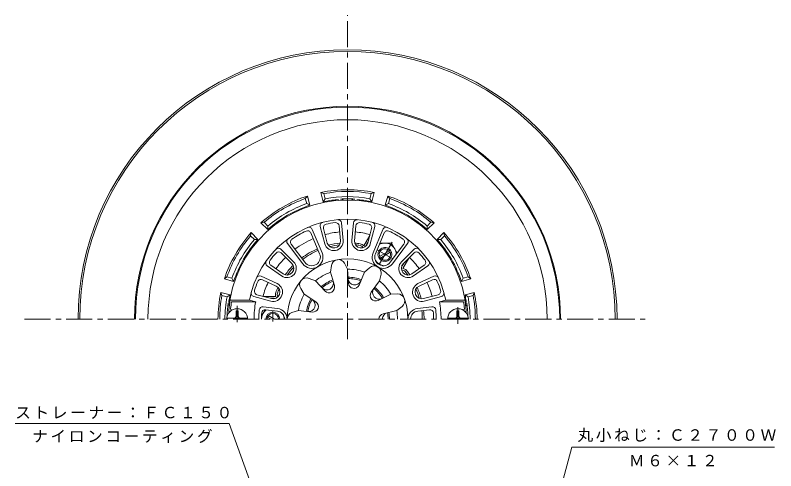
# Model space of a CAD drawing. Units: millimetres, scale not verified. Extents: x -291 to 238, y -346 to 401.
# Drawn here: x -222.2 to 215.2, y 138.6 to 400.8 of the extents above; entities that cross this region are included whole.
import ezdxf

# ---------------------------------------------------------------- set-up
doc = ezdxf.new("R2010")
doc.units = ezdxf.units.MM
doc.header["$LTSCALE"] = 3
doc.linetypes.add('CHAIN1', pattern=[8, 5, -1, 1, -1])
for name, color, linetype, lineweight in [('0-0', 3, 'Continuous', 9), ('0-1', 2, 'Continuous', 9), ('0-2', 6, 'Continuous', 5), ('0-5', 7, 'Continuous', 9), ('0-A', 2, 'Continuous', 9)]:
    doc.layers.add(name, color=color, linetype=linetype, lineweight=lineweight)
doc.styles.add('ＭＳ ゴシック', font='')
doc.styles.get('ＭＳ ゴシック').set_extended_font_data('MS Gothic')

msp = doc.modelspace()

# ---------------------------------------------------------------- linework, layer by layer
at = {"layer": '0-0', "linetype": 'CHAIN1'}
for p, q in [((-31.073, 214.377), (-31.073, 400.801)), ((-216.843, 225.891), (142.436, 225.891))]:
    msp.add_line(p, q, dxfattribs=at)
at = {"layer": '0-0'}
for radius in [155, 154]:
    msp.add_arc((-31.073, 225.891), radius, 0, 180, dxfattribs=at)
at = {"layer": '0-1'}
for p, q in [((-43.951, 295.205), (-44.73, 298.111)), ((-18.194, 295.205), (-17.415, 298.111)), ((-15.682, 298.784), (-17.415, 298.111)), ((-17.108, 293.463), (-15.682, 298.784)), ((-54.191, 296.714), (-55.355, 295.264)), ((-54.576, 292.358), (-55.355, 295.264)), ((-52.765, 291.393), (-54.191, 296.714)), ((-43.951, 295.205), (-45.037, 293.463)), ((-18.194, 295.205), (-17.108, 293.463)), ((-7.569, 292.358), (-6.79, 295.264)), ((-54.576, 292.358), (-52.765, 291.393)), ((-7.569, 292.358), (-9.38, 291.393)), ((-76.883, 279.479), (-79.01, 281.607)), ((14.737, 279.479), (16.865, 281.607)), ((14.807, 277.428), (18.702, 281.323)), ((18.702, 281.323), (16.865, 281.607)), ((-86.505, 275.666), (-86.788, 273.829)), ((-82.609, 271.771), (-86.505, 275.666)), ((-76.883, 279.479), (-76.953, 277.428)), ((14.737, 279.479), (14.807, 277.428)), ((-84.661, 271.701), (-86.788, 273.829)), ((-84.661, 271.701), (-82.609, 271.771)), ((-18.279, 274.051), (-21.761, 268.02)), ((22.516, 271.701), (20.464, 271.771)), ((22.516, 271.701), (24.643, 273.829)), ((-19.263, 270.347), (-19.965, 269.131)), ((4.238, 261.051), (0.756, 255.02)), ((1.522, 258.347), (0.82, 257.13)), ((-97.539, 249.395), (-100.446, 250.174)), ((-97.539, 249.395), (-96.574, 247.583)), ((35.394, 249.395), (34.429, 247.583)), ((35.394, 249.395), (38.3, 250.174)), ((39.75, 249.009), (38.3, 250.174)), ((34.429, 247.583), (39.75, 249.009)), ((-100.386, 238.77), (-103.293, 239.549)), ((-100.386, 238.77), (-98.645, 239.856)), ((-79.177, 238.891), (-72.213, 238.891)), ((-75.477, 237.891), (-74.073, 237.891)), ((38.241, 238.77), (36.499, 239.856)), ((38.241, 238.77), (41.147, 239.549))]:
    msp.add_line(p, q, dxfattribs=at)
at = {"layer": '0-1', "linetype": 'CHAIN1'}
for p, q in [((-12.955, 257.272), (-5.476, 270.225)), ((-14.098, 265.743), (-5.047, 260.517)), ((-74.073, 224.552), (-74.073, 230.81))]:
    msp.add_line(p, q, dxfattribs=at)
at = {"layer": '0-1'}
for points in [[(-45.037, 293.463), (-46.463, 298.784), (-44.73, 298.111)], [(-9.38, 291.393), (-7.955, 296.714), (-6.79, 295.264)], [(-76.953, 277.428), (-80.848, 281.323), (-79.01, 281.607)], [(20.464, 271.771), (24.359, 275.666), (24.643, 273.829)], [(-96.574, 247.583), (-101.895, 249.009), (-100.446, 250.174)], [(-98.645, 239.856), (-103.966, 241.282), (-103.293, 239.549)], [(36.499, 239.856), (41.82, 241.282), (41.147, 239.549)]]:
    msp.add_lwpolyline(points, dxfattribs=at)
for centre, radius, start, end in [((-31.073, 225.891), 122.5, 0, 180), ((-31.073, 225.891), 122, 0, 180), ((-31.073, 225.891), 114.768, 0, 180), ((-31.073, 225.891), 74.5, 78.07777, 101.92224), ((-31.073, 225.891), 73.5, 79.29149, 100.70854), ((-31.073, 225.891), 74.5, 108.07777, 131.92224), ((-31.073, 225.891), 73.5, 109.29149, 130.70854), ((-31.073, 225.891), 69, 95.13783, 101.67665), ((-31.073, 225.891), 70.5, 79.47449, 100.52557), ((-37.073, 292.622), 2, 53.16412, 95.13788), ((-31.073, 225.891), 69.255, 86.59029, 93.40971), ((-35.073, 293.027), 2, 41.24361, 93.40997), ((-27.073, 293.027), 2, 86.59003, 138.75639), ((-25.073, 292.622), 2, 84.86212, 126.83588), ((-31.073, 225.891), 69, 78.32338, 84.86217), ((-31.073, 225.891), 74.5, 48.07777, 71.92224), ((-31.073, 225.891), 73.5, 49.29149, 70.70854), ((-31.073, 225.891), 69, 108.32338, 131.67665), ((-31.073, 225.891), 70.5, 109.47449, 130.52557), ((-31.073, 225.891), 69, 48.32338, 71.67665), ((-31.073, 225.891), 70.5, 49.47449, 70.52557), ((-31.073, 225.891), 74.5, 138.07777, 161.92224), ((-31.073, 225.891), 50.352, 95.12259, 104.8775), ((-31.073, 225.891), 50.352, 75.12257, 84.87749), ((-31.073, 225.891), 74.5, 18.07777, 41.92224), ((-31.073, 225.891), 73.5, 139.29149, 160.70854), ((-31.073, 225.891), 70.5, 139.47449, 160.52557), ((-31.073, 225.891), 69, 138.32338, 161.67665), ((-31.073, 225.891), 50.352, 113.07092, 126.92917), ((-31.073, 225.891), 69, 18.32338, 41.67665), ((-31.073, 225.891), 70.5, 19.47449, 40.52557), ((-31.073, 225.891), 73.5, 19.29149, 40.70854), ((-31.073, 225.891), 44, 95.42149, 104.57852), ((-31.073, 225.891), 43, 96.15192, 103.84811), ((-31.073, 225.891), 44, 80.39328, 84.5786), ((-31.073, 225.891), 43, 80.39328, 83.84818), ((-24.23, 266.316), 2, 17.15935, 80.39337), ((-24.23, 266.316), 3, 34.59673, 80.39351), ((-9.573, 263.13), 12, 149.99994, 157.34859), ((-31.073, 225.891), 44, 113.07092, 126.9292), ((-31.073, 225.891), 43, 113.07092, 126.92921), ((-31.073, 225.891), 50.352, 135.12256, 144.87749), ((-31.073, 225.891), 50.352, 35.12254, 44.87752), ((-31.073, 225.891), 44, 135.42148, 144.57851), ((-31.073, 225.891), 43, 136.15192, 143.8481), ((-9.573, 263.13), 12, 322.65118, 330), ((0.515, 252.03), 2, 39.60652, 102.84192), ((0.515, 252.03), 3, 39.60652, 85.40331), ((-31.073, 225.891), 44, 35.42149, 39.60672), ((-31.073, 225.891), 43, 36.1519, 39.6067), ((-31.073, 225.891), 50.352, 155.12251, 164.87743), ((-31.073, 225.891), 50.352, 15.12257, 24.87753), ((-31.073, 225.891), 74.5, 168.07777, 180), ((-69.503, 240.178), 3, 159.60652, 205.40331), ((-31.073, 225.891), 44, 155.42146, 159.60672), ((-69.503, 240.178), 2, 159.60652, 222.84088), ((-31.073, 225.891), 43, 156.1519, 159.60672), ((-31.073, 225.891), 43, 16.15192, 23.84821), ((-31.073, 225.891), 44, 15.42154, 24.5786), ((-31.073, 225.891), 74.5, 0, 11.92224), ((-31.073, 225.891), 73.5, 169.29144, 180), ((-31.073, 225.891), 70.5, 169.47441, 180), ((-31.073, 225.891), 69, 168.32335, 171.41632), ((-74.073, 225.891), 12, 82.6515, 90), ((-31.073, 225.891), 69, 8.58368, 11.67665), ((-31.073, 225.891), 70.5, 0, 10.52557), ((-31.073, 225.891), 73.5, 0, 10.70854), ((-31.073, 225.891), 69.255, 172.30966, 178.5336), ((-97.723, 234.891), 2, 172.30931, 224.47507), ((-97.322, 235.891), 2, 171.41681, 213.38824), ((35.177, 235.891), 2, 326.6131, 8.58319), ((35.578, 234.891), 2, 315.52493, 7.69069), ((-31.073, 225.891), 69.255, 1.4664, 7.69034), ((-31.073, 225.891), 43, 0, 6.52548), ((-31.073, 225.891), 44, 0, 6.52548)]:
    msp.add_arc(centre, radius, start, end, dxfattribs=at)
at = {"layer": '0-2'}
for p, q in [((-34.534, 281.301), (-33.624, 271.156)), ((-27.611, 281.301), (-28.521, 271.156)), ((-51.441, 277.538), (-45.722, 264.113)), ((-46.772, 279.144), (-44.156, 269.299)), ((-44.928, 278.045), (-42.707, 269.684)), ((-35.118, 271.022), (-35.891, 279.639)), ((-27.027, 271.022), (-26.254, 279.639)), ((-17.217, 278.045), (-19.439, 269.684)), ((-15.374, 279.144), (-17.989, 269.299)), ((-10.705, 277.538), (-16.423, 264.113)), ((-52.219, 275.538), (-47.102, 263.525)), ((-9.926, 275.538), (-15.043, 263.525)), ((-65.616, 269.354), (-56.849, 257.689)), ((-63.495, 269.028), (-55.65, 258.59)), ((1.35, 269.028), (-6.495, 258.59)), ((3.471, 269.354), (-5.296, 257.689)), ((-69.341, 266.113), (-62.123, 258.926)), ((-69.312, 263.967), (-63.181, 257.863)), ((7.196, 266.113), (-0.022, 258.926)), ((7.167, 263.967), (1.036, 257.863)), ((-77.329, 256.594), (-68.997, 250.734)), ((-75.21, 256.938), (-68.134, 251.961)), ((-40.908, 252.876), (-40.371, 256.713)), ((-31.06, 254.612), (-32.877, 258.035)), ((-30.577, 246.568), (-31.06, 254.612)), ((-21.262, 252.885), (-18.384, 255.48)), ((13.065, 256.938), (5.989, 251.961)), ((15.183, 256.594), (6.852, 250.734)), ((-71.549, 246.314), (-80.79, 250.599)), ((-49.524, 247.901), (-53.116, 249.355)), ((-40.908, 252.876), (-38.61, 245.152)), ((-21.262, 252.885), (-24.466, 245.491)), ((-12.601, 247.884), (-11.793, 251.674)), ((9.404, 246.314), (18.644, 250.599)), ((-72.18, 244.953), (-80.028, 248.593)), ((-43.984, 242.049), (-49.524, 247.901)), ((-17.402, 241.412), (-12.601, 247.884)), ((10.035, 244.953), (17.883, 248.593)), ((-55.952, 240.241), (-58.008, 243.525)), ((-87.511, 236.891), (-98.684, 236.891)), ((-87.511, 236.891), (-83.903, 235.891)), ((-85.04, 238.922), (-75.207, 236.265)), ((-83.167, 239.969), (-74.815, 237.712)), ((-55.952, 240.241), (-49.227, 235.801)), ((-6.206, 240.263), (-13.414, 236.659)), ((-6.206, 240.263), (-2.333, 240.401)), ((21.022, 239.969), (12.67, 237.712)), ((22.895, 238.922), (13.061, 236.265)), ((25.365, 236.891), (21.757, 235.891)), ((25.365, 236.891), (36.538, 236.891)), ((-83.903, 235.891), (-97.828, 235.891)), ((-79.582, 232.95), (-71.255, 231.998)), ((-2.786, 230.866), (0.269, 233.25)), ((17.437, 232.95), (9.11, 231.998)), ((21.757, 235.891), (35.683, 235.891)), ((-78.223, 231.285), (-71.426, 230.507)), ((-59.355, 230.891), (-63.041, 229.697)), ((-51.349, 229.97), (-59.355, 230.891)), ((-10.624, 228.994), (-2.786, 230.866)), ((16.078, 231.285), (9.281, 230.507))]:
    msp.add_line(p, q, dxfattribs=at)
for centre, radius, start, end in [((-31.073, 225.891), 68.5, 4.24802, 175.75198), ((-31.073, 225.891), 57.5, 11.02892, 168.97108), ((-44.839, 279.657), 2, 104.36134, 194.87733), ((-42.995, 278.559), 2, 102.7551, 194.87758), ((-31.073, 225.891), 56, 97.24513, 102.75493), ((-37.883, 279.46), 2, 5.12302, 97.24507), ((-36.526, 281.123), 2, 5.12297, 95.63882), ((-25.619, 281.123), 2, 84.36118, 174.87703), ((-24.262, 279.46), 2, 82.75493, 174.87698), ((-31.073, 225.891), 56, 77.24507, 82.75487), ((-19.15, 278.559), 2, 345.12242, 77.2449), ((-17.307, 279.657), 2, 345.12267, 75.63866), ((-31.073, 225.891), 56, 115.19345, 124.80658), ((-54.059, 274.755), 2, 23.07094, 115.19365), ((-53.281, 276.754), 2, 23.07094, 113.58713), ((-8.865, 276.754), 2, 66.41287, 156.92906), ((-8.086, 274.755), 2, 64.80635, 156.92906), ((-31.073, 225.891), 56, 55.19342, 64.80655), ((-64.017, 270.555), 2, 126.41309, 216.92915), ((-61.896, 270.23), 2, 124.80653, 216.92894), ((-0.249, 270.23), 2, 323.07106, 55.19347), ((1.872, 270.555), 2, 323.07085, 53.58691), ((-38.97, 270.677), 5.367, 194.87741, 5.12299), ((-38.97, 270.677), 3.867, 194.87741, 5.12299), ((-23.176, 270.677), 5.367, 174.87701, 345.12259), ((-23.176, 270.677), 3.867, 174.87701, 345.12259), ((-31.073, 225.891), 56, 137.24504, 142.75485), ((-70.723, 262.55), 2, 45.12323, 137.2451), ((-70.752, 264.696), 2, 45.12277, 135.63866), ((-51.676, 261.577), 6.471, 216.92911, 23.07086), ((-51.676, 261.577), 4.971, 216.92911, 23.07086), ((-10.469, 261.577), 6.471, 156.92914, 323.07089), ((-10.469, 261.577), 4.971, 156.92914, 323.07089), ((8.578, 262.55), 2, 42.75505, 134.87692), ((8.607, 264.696), 2, 44.3615, 134.87738), ((-31.073, 225.891), 56, 37.24512, 42.75494), ((-76.178, 258.23), 2, 144.36142, 234.87717), ((-74.06, 258.573), 2, 142.75494, 234.8773), ((-65.91, 255.123), 5.367, 234.87741, 45.12299), ((-31.073, 225.891), 34.735, 0, 180), ((-36.41, 256.16), 4, 27.95877, 172.04123), ((3.765, 255.123), 5.367, 134.87698, 305.12256), ((11.914, 258.573), 2, 305.12285, 37.24521), ((14.033, 258.23), 2, 305.12299, 35.63873), ((-65.91, 255.123), 3.867, 234.87741, 45.12299), ((-31.073, 225.891), 28.721, 70.02571, 89.97424), ((-15.705, 252.509), 4, 347.95877, 132.04123), ((3.765, 255.123), 3.867, 134.87688, 305.12245), ((-81.631, 248.784), 2, 65.12277, 155.63866), ((-54.617, 245.648), 4, 67.95877, 212.04123), ((-31.073, 225.891), 28.721, 110.02573, 129.97426), ((-31.073, 225.891), 24.105, 70.68896, 89.31105), ((19.486, 248.784), 2, 24.36133, 114.87721), ((-31.073, 225.891), 56, 157.24507, 162.75487), ((-80.87, 246.778), 2, 65.12323, 157.2451), ((-73.807, 241.445), 5.367, 254.87741, 65.12299), ((-73.807, 241.445), 3.867, 254.87741, 65.12299), ((-31.073, 225.891), 24.105, 110.68896, 129.31105), ((-31.073, 225.891), 23.336, 110.82506, 129.17493), ((-42.97, 246.499), 3.795, 223.43275, 16.56717), ((-41.668, 244.242), 3.19, 223.43283, 16.56717), ((-31.073, 225.891), 23.336, 70.82506, 89.17493), ((-26.941, 249.325), 3.795, 183.43275, 336.56717), ((-27.393, 246.759), 3.19, 183.43283, 336.56717), ((-31.073, 225.891), 28.721, 30.02573, 49.97424), ((11.661, 241.445), 5.367, 114.87698, 285.12256), ((11.661, 241.445), 3.867, 114.87698, 285.12256), ((18.724, 246.778), 2, 22.7549, 114.87677), ((-31.073, 225.891), 56, 17.24513, 22.75493), ((-84.518, 240.853), 2, 164.36142, 254.87717), ((-82.645, 241.9), 2, 162.75494, 254.8773), ((-14.84, 239.512), 3.19, 143.43283, 296.56717), ((-12.844, 241.186), 3.795, 143.43275, 296.56717), ((-31.073, 225.891), 23.336, 30.82506, 49.17493), ((-31.073, 225.891), 24.105, 30.68896, 49.31105), ((20.5, 241.9), 2, 285.1227, 17.24506), ((22.373, 240.853), 2, 285.12283, 15.63858), ((-31.073, 225.891), 28.721, 150.02573, 169.97424), ((-31.073, 225.891), 24.105, 150.68896, 169.31105), ((-31.073, 225.891), 23.336, 150.82506, 169.17493), ((-53.433, 234.03), 3.795, 263.43274, 56.56715), ((-2.191, 236.403), 4, 307.95877, 92.04123), ((-97.301, 231.891), 1, 174.82373, 244.30084), ((-31.073, 225.891), 67.5, 171.48038, 174.82341), ((-31.073, 225.891), 53.768, 169.28148, 180), ((-79.809, 230.963), 2, 83.47491, 174.05937), ((-71.954, 225.891), 6.146, 0, 83.47478), ((-50.985, 233.139), 3.19, 263.43283, 56.56717), ((9.809, 225.891), 6.146, 96.52522, 180), ((17.664, 230.963), 2, 5.94063, 96.52509), ((-31.073, 225.891), 53.768, 0, 10.71852), ((35.156, 231.891), 1, 295.69536, 5.17627), ((-31.073, 225.891), 67.5, 5.17659, 8.51962), ((-98.387, 230.891), 1, 175.75224, 238.55133), ((-31.073, 225.891), 51, 174.05922, 180), ((-31.073, 225.891), 49.5, 175.8877, 180), ((-78.45, 229.298), 2, 83.47491, 175.88756), ((-71.954, 225.891), 4.646, 0, 83.47478), ((-61.808, 225.891), 4, 107.95877, 180), ((-9.883, 225.891), 3.19, 103.43283, 180), ((-7.278, 225.891), 3.795, 103.43275, 179.99974), ((-31.073, 225.891), 23.336, 0, 9.17493), ((-31.073, 225.891), 24.105, 0, 9.31105), ((-31.073, 225.891), 28.721, 0, 9.97426), ((9.809, 225.891), 4.646, 96.52522, 180), ((16.305, 229.298), 2, 4.11244, 96.52509), ((-31.073, 225.891), 49.5, 0, 4.1123), ((-31.073, 225.891), 51, 0, 5.94078), ((36.242, 230.891), 1, 301.44235, 4.24776)]:
    msp.add_arc(centre, radius, start, end, dxfattribs=at)
at = {"layer": '0-5'}
for p, q in [((-222.192, 165.785), (-99.216, 165.785)), ((-49.073, 28.019), (-99.216, 165.785)), ((32.906, -90.369), (97.903, 152.204)), ((97.903, 152.204), (214.538, 152.204))]:
    msp.add_line(p, q, dxfattribs=at)
at = {"layer": '0-A'}
for p, q in [((-5.825, 269.63), (-12.443, 269.63)), ((-5.817, 269.626), (-2.509, 263.895)), ((-12.668, 261.921), (-6.977, 265.206)), ((-12.168, 261.055), (-6.477, 264.34)), ((-14.507, 258.677), (-15, 259.53)), ((-10.961, 256.63), (-9.977, 256.63)), ((-93.972, 230.641), (-95.173, 230.641)), ((-95.173, 227.492), (-95.173, 230.641)), ((-93.972, 227.492), (-93.972, 230.641)), ((-80.54, 227.69), (-78.457, 231.298)), ((-73.073, 225.891), (-76.668, 227.967)), ((33.028, 230.641), (31.827, 230.641)), ((31.827, 227.492), (31.827, 230.641)), ((33.028, 227.492), (33.028, 230.641)), ((-100.542, 226.491), (-88.603, 226.491)), ((-75.073, 225.891), (-77.168, 227.101)), ((26.457, 226.491), (38.397, 226.491))]:
    msp.add_line(p, q, dxfattribs=at)
at = {"layer": '0-A', "color": 4, "linetype": 'CHAIN1'}
for p, q in [((-94.573, 224.193), (-94.573, 233.464)), ((32.427, 223.161), (32.427, 232.765))]:
    msp.add_line(p, q, dxfattribs=at)
at = {"layer": '0-A'}
for centre, radius, start, end in [((-9.573, 263.13), 4, 240, 239.99995), ((-9.568, 263.128), 6.5, 0.2032, 119.9577), ((-9.573, 263.13), 3.324, 240, 239.99983), ((-9.568, 263.128), 6.5, 212.71196, 266.93463), ((-94.573, 225.891), 6, 0, 180), ((32.427, 225.891), 6, 0, 180), ((-96.173, 227.492), 1, 270, 0), ((-92.972, 227.492), 1, 180, 270), ((-74.073, 225.897), 6.5, 124.80112, 180.04892), ((-74.073, 225.891), 4, 0, 180), ((-74.073, 225.891), 3.324, 0, 180), ((-74.073, 225.897), 6.5, 359.95108, 23.89339), ((30.827, 227.492), 1, 270, 0), ((34.028, 227.492), 1, 180, 270)]:
    msp.add_arc(centre, radius, start, end, dxfattribs=at)

# ---------------------------------------------------------------- texts
at = {"layer": '0-5', "char_height": 6.598, "attachment_point": 7, "style": 'ＭＳ ゴシック'}
for s, insert in [('\\T1.17;ストレーナー：ＦＣ１５０', (-222.192, 168.474)), ('\\T1.17;ナイロンコーティング', (-212.454, 154.514)), ('\\T1.17;丸小ねじ：Ｃ２７００Ｗ', (101.199, 155.159)), ('\\T1.17;Ｍ６×１２', (130.721, 141.068))]:
    msp.add_mtext(s, dxfattribs=dict(at, insert=insert))

doc.saveas('drawing.dxf')
